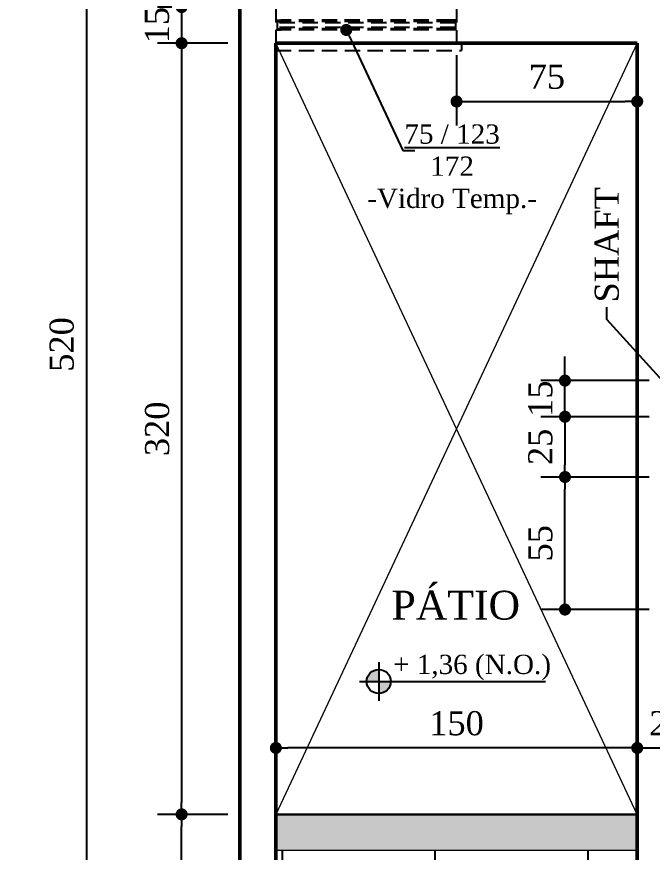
# Model space of a CAD drawing. Header units: millimetres. Extents: x 81693 to 98868, y 6565 to 11437.
# Drawn here: x 82171.2 to 82435, y 8225 to 8571.7 of the extents above; entities that cross this region are included whole.
import ezdxf
from ezdxf import colors
from ezdxf.entities.mleader import LeaderData, LeaderLine
from ezdxf.math import Vec2, Vec3

# ---------------------------------------------------------------- set-up
doc = ezdxf.new("R2010")
doc.units = ezdxf.units.MM
doc.linetypes.add('HIDDEN', pattern=[9.525, 6.35, -3.175])
for name, color, linetype, lineweight in [('Cotas', 12, 'Continuous', 5), ('Fachadas - Varanda', 3, 'Continuous', 30), ('Parede Baixa', 5, 'Continuous', 50), ('Pisos', 55, 'Continuous', 5), ('Pisos Externos', 15, 'Continuous', 9), ('Portas - Janelas', 2, 'Continuous', 20)]:
    doc.layers.add(name, color=color, linetype=linetype, lineweight=lineweight)
for name, color, linetype in [('Hachuria - Moveis', 1, 'Continuous'), ('Piso', 55, 'Continuous'), ('PN010', 1, 'Continuous'), ('PN060', 6, 'Continuous'), ('Portas-Cotas', 2, 'Continuous'), ('Projeção Janela - Viga', 1, 'HIDDEN'), ('Texto', 2, 'Continuous')]:
    doc.layers.add(name, color=color, linetype=linetype)
doc.styles.add('Valéria', font='romantic.ttf', dxfattribs={"height": 10})
doc.dimstyles.new('Cota - 50', dxfattribs={"dimtxt": 10, "dimasz": 5, "dimexe": 10, "dimexo": 20, "dimgap": 5, "dimtad": 1, "dimtxsty": 'Valéria', "dimblk": 'DOT', "dimcen": 0, "dimclrd": 12, "dimclre": 12, "dimclrt": 2, "dimazin": 2, "dimtfac": 1, "dimtix": 1, "dimtmove": 0, "dimatfit": 3, "dimldrblk": 'DOT', "dimfxl": 1, "dimarcsym": 0})

# ---------------------------------------------------------------- blocks, each defined once
blk = doc.blocks.new('_Dot')
at = {"color": 0, "linetype": 'ByBlock', "lineweight": -2}
blk.add_line((-0.5, 0), (-1, 0), dxfattribs=at)
at = {"color": 0, "linetype": 'ByBlock', "const_width": 0.5}
blk.add_lwpolyline([(-0.25, 0, 1), (0.25, 0, 1)], format="xyb", close=True, dxfattribs=at)
blk = doc.blocks.new('*D485')
at = {"layer": 'Cotas', "color": 12, "lineweight": -2, "transparency": 16777216}
for p, q in [((82278.79, 8245.7), (82278.79, 8278.27)), ((82428.79, 8245.7), (82428.79, 8278.27)), ((82423.79, 8268.27), (82283.79, 8268.27))]:
    blk.add_line(p, q, dxfattribs=at)
at = {"layer": 'Defpoints', "color": 0, "transparency": 16777216}
for p in [(82278.79, 8268.27), (82278.79, 8225.7), (82428.79, 8225.7)]:
    blk.add_point(p, dxfattribs=at)
at = {"layer": 'Cotas', "color": 12, "lineweight": -2, "transparency": 16777216, "xscale": 5, "yscale": 5, "zscale": 5, "rotation": 180}
blk.add_blockref('_Dot', (82278.79, 8268.27), dxfattribs=at)
at = {"layer": 'Cotas', "color": 12, "lineweight": -2, "transparency": 16777216, "xscale": 5, "yscale": 5, "zscale": 5}
blk.add_blockref('_Dot', (82428.79, 8268.27), dxfattribs=at)
at = {"layer": 'Cotas', "color": 2, "transparency": 16777216, "insert": (82353.79, 8278.46), "char_height": 10, "attachment_point": 5, "style": 'Valéria'}
blk.add_mtext('150', dxfattribs=at)
blk = doc.blocks.new('*D499')
at = {"layer": 'Cotas', "color": 12, "lineweight": -2, "transparency": 16777216}
for p, q in [((82239.67, 8580.7), (82239.67, 8585.7)), ((82258.79, 8575.7), (82229.67, 8575.7)), ((82239.67, 8575.7), (82239.67, 8560.7)), ((82258.79, 8560.7), (82229.67, 8560.7)), ((82239.67, 8555.7), (82239.67, 8550.7))]:
    blk.add_line(p, q, dxfattribs=at)
at = {"layer": 'Defpoints', "color": 0, "transparency": 16777216}
for p in [(82278.79, 8575.7), (82239.67, 8560.7), (82278.79, 8560.7)]:
    blk.add_point(p, dxfattribs=at)
at = {"layer": 'Cotas', "color": 12, "lineweight": -2, "transparency": 16777216, "xscale": 5, "yscale": 5, "zscale": 5}
for p, rotation in [((82239.67, 8575.7), 270), ((82239.67, 8560.7), 90)]:
    blk.add_blockref('_Dot', p, dxfattribs=dict(at, rotation=rotation))
at = {"layer": 'Cotas', "color": 2, "transparency": 16777216, "insert": (82229.47, 8568.2), "char_height": 10, "attachment_point": 5, "rotation": 90, "style": 'Valéria'}
blk.add_mtext('15', dxfattribs=at)
blk = doc.blocks.new('*D500')
at = {"layer": 'Cotas', "color": 12, "lineweight": -2, "transparency": 16777216}
for p, q in [((82258.79, 8560.7), (82229.67, 8560.7)), ((82239.67, 8555.7), (82239.67, 8245.7)), ((82258.79, 8240.7), (82229.67, 8240.7))]:
    blk.add_line(p, q, dxfattribs=at)
at = {"layer": 'Defpoints', "color": 0, "transparency": 16777216}
for p in [(82278.79, 8560.7), (82239.67, 8240.7), (82278.79, 8240.7)]:
    blk.add_point(p, dxfattribs=at)
at = {"layer": 'Cotas', "color": 12, "lineweight": -2, "transparency": 16777216, "xscale": 5, "yscale": 5, "zscale": 5}
for p, rotation in [((82239.67, 8560.7), 90), ((82239.67, 8240.7), 270)]:
    blk.add_blockref('_Dot', p, dxfattribs=dict(at, rotation=rotation))
at = {"layer": 'Cotas', "color": 2, "transparency": 16777216, "insert": (82229.56, 8400.7), "char_height": 10, "attachment_point": 5, "rotation": 90, "style": 'Valéria'}
blk.add_mtext('320', dxfattribs=at)
blk = doc.blocks.new('*D501')
at = {"layer": 'Cotas', "color": 12, "lineweight": -2, "transparency": 16777216}
for p, q in [((82258.79, 8240.7), (82229.67, 8240.7)), ((82239.67, 8065.7), (82239.67, 8235.7)), ((82258.79, 8060.7), (82229.67, 8060.7))]:
    blk.add_line(p, q, dxfattribs=at)
at = {"layer": 'Defpoints', "color": 0, "transparency": 16777216}
for p in [(82239.67, 8240.7), (82278.79, 8240.7), (82278.79, 8060.7)]:
    blk.add_point(p, dxfattribs=at)
at = {"layer": 'Cotas', "color": 12, "lineweight": -2, "transparency": 16777216, "xscale": 5, "yscale": 5, "zscale": 5}
for p, rotation in [((82239.67, 8240.7), 90), ((82239.67, 8060.7), 270)]:
    blk.add_blockref('_Dot', p, dxfattribs=dict(at, rotation=rotation))
at = {"layer": 'Cotas', "color": 2, "transparency": 16777216, "insert": (82229.56, 8150.7), "char_height": 10, "attachment_point": 5, "rotation": 90, "style": 'Valéria'}
blk.add_mtext('180', dxfattribs=at)
blk = doc.blocks.new('*D440')
at = {"layer": 'Defpoints', "color": 0, "transparency": 16777216}
for p in [(82138.79, 8695.7), (82159.8, 8175.7), (82200.12, 8175.7)]:
    blk.add_point(p, dxfattribs=at)
at = {"layer": 'Parede Baixa', "color": 12, "lineweight": -2, "transparency": 16777216}
for p, q in [((82158.79, 8695.7), (82210.12, 8695.7)), ((82200.12, 8690.7), (82200.12, 8180.7)), ((82179.8, 8175.7), (82210.12, 8175.7))]:
    blk.add_line(p, q, dxfattribs=at)
at = {"layer": 'Parede Baixa', "color": 12, "lineweight": -2, "transparency": 16777216, "xscale": 5, "yscale": 5, "zscale": 5}
for p, rotation in [((82200.12, 8695.7), 90), ((82200.12, 8175.7), 270)]:
    blk.add_blockref('_Dot', p, dxfattribs=dict(at, rotation=rotation))
at = {"layer": 'Parede Baixa', "color": 2, "transparency": 16777216, "insert": (82189.93, 8435.7), "char_height": 10, "attachment_point": 5, "rotation": 90, "style": 'Valéria'}
blk.add_mtext('520', dxfattribs=at)
blk = doc.blocks.new('*D456')
at = {"layer": 'Cotas', "color": 12, "lineweight": -2, "transparency": 16777216}
for p, q in [((82433.79, 8405.7), (82388.8, 8405.7)), ((82398.8, 8400.7), (82398.8, 8385.7)), ((82433.79, 8380.7), (82388.8, 8380.7))]:
    blk.add_line(p, q, dxfattribs=at)
at = {"layer": 'Defpoints', "color": 0, "transparency": 16777216}
for p in [(82453.79, 8405.7), (82398.8, 8380.7), (82453.79, 8380.7)]:
    blk.add_point(p, dxfattribs=at)
at = {"layer": 'Cotas', "color": 12, "lineweight": -2, "transparency": 16777216, "xscale": 5, "yscale": 5, "zscale": 5}
for p, rotation in [((82398.8, 8405.7), 90), ((82398.8, 8380.7), 270)]:
    blk.add_blockref('_Dot', p, dxfattribs=dict(at, rotation=rotation))
at = {"layer": 'Cotas', "color": 2, "transparency": 16777216, "insert": (82388.61, 8393.2), "char_height": 10, "attachment_point": 5, "rotation": 90, "style": 'Valéria'}
blk.add_mtext('25', dxfattribs=at)
blk = doc.blocks.new('*D410')
at = {"layer": 'Defpoints', "color": 0, "transparency": 16777216}
for p in [(82398.8, 8420.7), (82453.79, 8420.7), (82453.79, 8405.7)]:
    blk.add_point(p, dxfattribs=at)
at = {"layer": 'Piso', "color": 12, "lineweight": -2, "transparency": 16777216}
for p, q in [((82398.8, 8425.7), (82398.8, 8430.7)), ((82433.79, 8420.7), (82388.8, 8420.7)), ((82398.8, 8405.7), (82398.8, 8420.7)), ((82433.79, 8405.7), (82388.8, 8405.7)), ((82398.8, 8400.7), (82398.8, 8395.7))]:
    blk.add_line(p, q, dxfattribs=at)
at = {"layer": 'Piso', "color": 12, "lineweight": -2, "transparency": 16777216, "xscale": 5, "yscale": 5, "zscale": 5}
for p, rotation in [((82398.8, 8420.7), 270), ((82398.8, 8405.7), 90)]:
    blk.add_blockref('_Dot', p, dxfattribs=dict(at, rotation=rotation))
at = {"layer": 'Piso', "color": 2, "transparency": 16777216, "insert": (82388.61, 8413.2), "char_height": 10, "attachment_point": 5, "rotation": 90, "style": 'Valéria'}
blk.add_mtext('15', dxfattribs=at)
blk = doc.blocks.new('*D412')
at = {"layer": 'Defpoints', "color": 0, "transparency": 16777216}
for p in [(82398.8, 8380.7), (82453.79, 8380.7), (82453.79, 8325.7)]:
    blk.add_point(p, dxfattribs=at)
at = {"layer": 'Piso', "color": 12, "lineweight": -2, "transparency": 16777216}
for p, q in [((82433.79, 8380.7), (82388.8, 8380.7)), ((82398.8, 8330.7), (82398.8, 8375.7)), ((82433.79, 8325.7), (82388.8, 8325.7))]:
    blk.add_line(p, q, dxfattribs=at)
at = {"layer": 'Piso', "color": 12, "lineweight": -2, "transparency": 16777216, "xscale": 5, "yscale": 5, "zscale": 5}
for p, rotation in [((82398.8, 8380.7), 90), ((82398.8, 8325.7), 270)]:
    blk.add_blockref('_Dot', p, dxfattribs=dict(at, rotation=rotation))
at = {"layer": 'Piso', "color": 2, "transparency": 16777216, "insert": (82388.61, 8353.2), "char_height": 10, "attachment_point": 5, "rotation": 90, "style": 'Valéria'}
blk.add_mtext('55', dxfattribs=at)
blk = doc.blocks.new('*D406')
at = {"layer": 'Defpoints', "color": 0, "transparency": 16777216}
for p in [(82453.79, 8268.27), (82428.79, 8240.7), (82453.79, 8240.7)]:
    blk.add_point(p, dxfattribs=at)
at = {"layer": 'Piso', "color": 12, "lineweight": -2, "transparency": 16777216}
for p, q in [((82428.79, 8260.7), (82428.79, 8278.27)), ((82453.79, 8260.7), (82453.79, 8278.27)), ((82433.79, 8268.27), (82448.79, 8268.27))]:
    blk.add_line(p, q, dxfattribs=at)
at = {"layer": 'Piso', "color": 12, "lineweight": -2, "transparency": 16777216, "xscale": 5, "yscale": 5, "zscale": 5, "rotation": 180}
blk.add_blockref('_Dot', (82428.79, 8268.27), dxfattribs=at)
at = {"layer": 'Piso', "color": 12, "lineweight": -2, "transparency": 16777216, "xscale": 5, "yscale": 5, "zscale": 5}
blk.add_blockref('_Dot', (82453.79, 8268.27), dxfattribs=at)
at = {"layer": 'Piso', "color": 2, "transparency": 16777216, "insert": (82441.29, 8278.46), "char_height": 10, "attachment_point": 5, "style": 'Valéria'}
blk.add_mtext('25', dxfattribs=at)
blk = doc.blocks.new('*D385')
at = {"layer": 'Defpoints', "color": 0, "transparency": 16777216}
for p in [(82353.79, 8575.7), (82428.79, 8575.7), (82428.79, 8536.52)]:
    blk.add_point(p, dxfattribs=at)
at = {"layer": 'Piso', "color": 12, "lineweight": -2, "transparency": 16777216}
for p, q in [((82353.79, 8555.7), (82353.79, 8526.52)), ((82428.79, 8555.7), (82428.79, 8526.52)), ((82358.79, 8536.52), (82423.79, 8536.52))]:
    blk.add_line(p, q, dxfattribs=at)
at = {"layer": 'Piso', "color": 12, "lineweight": -2, "transparency": 16777216, "xscale": 5, "yscale": 5, "zscale": 5, "rotation": 180}
blk.add_blockref('_Dot', (82353.79, 8536.52), dxfattribs=at)
at = {"layer": 'Piso', "color": 12, "lineweight": -2, "transparency": 16777216, "xscale": 5, "yscale": 5, "zscale": 5}
blk.add_blockref('_Dot', (82428.79, 8536.52), dxfattribs=at)
at = {"layer": 'Piso', "color": 2, "transparency": 16777216, "insert": (82391.29, 8546.71), "char_height": 10, "attachment_point": 5, "style": 'Valéria'}
blk.add_mtext('75', dxfattribs=at)

msp = doc.modelspace()

# ---------------------------------------------------------------- hatches: boundary and pattern name
at = {"layer": 'Piso'}
h = msp.add_hatch(dxfattribs=at)
h.set_pattern_fill('ANSI37', color=256, scale=20, angle=45)
h.set_pattern_definition([(90, (18908.436, 2902.52), (-63.5, 1e-14), []), (180, (18908.436, 2902.52), (-1e-14, -63.5), [])])
h.paths.add_polyline_path([(82278.7927, 8165.365), (82278.7927, 8081.1965), (82349.2913, 8081.1965), (82349.2913, 8086.1965, -1), (82351.2913, 8086.1965), (82351.2913, 8081.1965), (82356.2912, 8081.1965, 0.38687519)])
h.paths.add_polyline_path([(82277.938, 8081.098), (82350.9558, 8081.098), (82350.9558, 8111.7568), (82277.938, 8111.7568)], flags=9)
h.paths.add_polyline_path([(82327.4652, 8123.5059), (82327.4652, 8227.139), (82284.3639, 8227.139), (82284.3639, 8123.5059)], flags=9)
edge = h.paths.add_edge_path()
edge.add_line((82428.7927, 8225.6965), (82278.7927, 8225.6965))
edge.add_line((82278.7927, 8225.6965), (82278.7927, 8165.365))
edge.add_arc((82271.2927, 8080.6965), 85, 0.337036, 84.937907, ccw=False)
edge.add_line((82356.2912, 8081.1965), (82356.2913, 8081.1965))
edge.add_line((82356.2913, 8081.1965), (82356.2913, 8080.1965))
edge.add_line((82356.2913, 8080.1965), (82351.2913, 8080.1965))
edge.add_line((82351.2913, 8080.1965), (82351.2913, 8075.1965))
edge.add_arc((82350.2913, 8075.1965), 1, -180, 0, ccw=False)
edge.add_line((82349.2913, 8075.1965), (82349.2913, 8080.1965))
edge.add_line((82349.2913, 8080.1965), (82278.7927, 8080.1965))
edge.add_line((82278.7927, 8080.1965), (82278.7927, 8060.6965))
edge.add_line((82278.7927, 8060.6965), (82373.7927, 8060.6965))
edge.add_line((82373.7927, 8060.6965), (82373.7927, 8110.6965))
edge.add_line((82373.7927, 8110.6965), (82428.7927, 8110.6965))
edge.add_line((82428.7927, 8110.6965), (82428.7927, 8225.6965))
h.paths.add_polyline_path([(82361.7927, 8115.6965), (82361.7927, 8185.6965), (82426.7927, 8185.6965), (82426.7927, 8115.6965)])
at = {"layer": 'Pisos Externos'}
h = msp.add_hatch(dxfattribs=at)
h.set_pattern_fill('AR-SAND', color=256, scale=0.05, angle=135)
h.set_pattern_definition([(172.5, (18908.4363, 2902.5188), (-1.673767446, -1.786906744), [0, -1.9304, 0, -2.159, 0, -2.06375]), (142.5, (18908.4363, 2902.5188), (-4.12366426, -0.94505464), [0, -1.0414, 0, -1.7399, 0, -0.66675]), (102.5, (18909.5409, 2901.4142), (-2.80166156, 2.79149913), [0, -0.635, 0, -2.286, 0, -2.9845]), (92.5, (18909.541, 2901.4142), (-3.4877539, 1.91140555), [0, -0.3175, 0, -1.4986, 0, -1.7145])])
h.paths.add_polyline_path([(82428.7927, 8240.6965), (82278.7927, 8240.6965), (82278.7927, 8225.6965), (82428.7927, 8225.6965)])
at = {"layer": 'Portas - Janelas'}
h = msp.add_hatch(color=256, dxfattribs=at)
edge = h.paths.add_edge_path()
edge.add_arc((82321.4776, 8295.8474), 5, 90, 180)
edge.add_line((82316.4776, 8295.8474), (82321.4776, 8295.8474))
edge.add_line((82321.4776, 8295.8474), (82321.4776, 8300.8474))
edge = h.paths.add_edge_path()
edge.add_arc((82321.4776, 8295.8474), 5, 270, 360)
edge.add_line((82326.4776, 8295.8474), (82321.4776, 8295.8474))
edge.add_line((82321.4776, 8295.8474), (82321.4776, 8290.8474))

# ---------------------------------------------------------------- linework, layer by layer
at = {"layer": 'Fachadas - Varanda'}
msp.add_line((82428.7927, 8240.6965), (82278.7927, 8240.6965), dxfattribs=at)
at = {"layer": 'Hachuria - Moveis'}
msp.add_circle((82321.4776, 8295.8474), 5, dxfattribs=at)
at = {"layer": 'Parede Baixa'}
for p, q in [((82263.7927, 8165.6965), (82263.7927, 8845.6965)), ((82278.7927, 8560.6965), (82428.7927, 8560.6965)), ((82278.7927, 8165.6965), (82278.7927, 8560.6965)), ((82428.7927, 8060.6965), (82428.7927, 8560.6965))]:
    msp.add_line(p, q, dxfattribs=at)
at = {"layer": 'Pisos'}
for p, q in [((82428.7927, 8240.6965), (82278.7927, 8560.6965)), ((82428.7927, 8560.6965), (82278.7927, 8240.6965)), ((82428.7927, 8225.6965), (82278.7927, 8225.6965))]:
    msp.add_line(p, q, dxfattribs=at)
at = {"layer": 'PN010'}
for p, q in [((82321.4776, 8303.8474), (82321.4776, 8287.8474)), ((82313.4776, 8295.8474), (82390.7073, 8295.8474))]:
    msp.add_line(p, q, dxfattribs=at)
at = {"layer": 'Projeção Janela - Viga'}
for p, q in [((82278.7927, 8575.6965), (82278.7927, 8560.6965)), ((82353.7927, 8575.6965), (82353.7927, 8560.6965)), ((82278.7927, 8570.1965), (82280.7927, 8570.1965)), ((82279.2927, 8569.6965), (82279.2927, 8566.6965)), ((82279.2927, 8569.6965), (82280.7927, 8569.6965)), ((82353.2927, 8569.1965), (82279.2927, 8569.1965)), ((82280.7927, 8569.6965), (82280.7927, 8570.1965)), ((82351.7927, 8570.1965), (82280.7927, 8570.1965)), ((82351.7927, 8569.6965), (82280.7927, 8569.6965)), ((82353.7927, 8570.1965), (82351.7927, 8570.1965)), ((82351.7927, 8569.6965), (82351.7927, 8570.1965)), ((82353.2927, 8569.6965), (82351.7927, 8569.6965)), ((82353.2927, 8569.6965), (82353.2927, 8566.6965)), ((82278.7927, 8566.1965), (82280.7927, 8566.1965)), ((82353.2927, 8567.1965), (82279.2927, 8567.1965)), ((82279.2927, 8566.6965), (82280.7927, 8566.6965)), ((82280.7927, 8566.6965), (82280.7927, 8566.1965)), ((82351.7927, 8566.6965), (82280.7927, 8566.6965)), ((82351.7927, 8566.1965), (82280.7927, 8566.1965)), ((82353.2927, 8566.6965), (82351.7927, 8566.6965)), ((82351.7927, 8566.6965), (82351.7927, 8566.1965)), ((82353.7927, 8566.1965), (82351.7927, 8566.1965)), ((82355.7927, 8560.6965), (82355.7927, 8557.6965)), ((82278.7927, 8557.6965), (82355.7927, 8557.6965))]:
    msp.add_line(p, q, dxfattribs=at)

# ---------------------------------------------------------------- texts
at = {"layer": 'Portas-Cotas', "insert": (82276.9378, 8527.0067), "char_height": 8, "attachment_point": 1, "style": 'Valéria'}
msp.add_mtext_dynamic_manual_height_columns('\\pxqc;{\\L75 / 123\\P}172\\P-Vidro Temp.-', width=150, gutter_width=50, heights=[0], dxfattribs=at)
at = {"layer": 'Portas-Cotas', "insert": (82353.4795, 8333.5225), "char_height": 12, "attachment_point": 2, "style": 'Valéria'}
msp.add_mtext('PÁTIO', dxfattribs=at)
at = {"layer": 'Texto', "insert": (82327.4411, 8306.954), "char_height": 8, "attachment_point": 1, "style": 'Valéria'}
msp.add_mtext('+ 1,36 (N.O.)', dxfattribs=at)

# ---------------------------------------------------------------- dimensions: what is measured, and where the dimension line sits
at = {"layer": 'Cotas'}
for base, p1, p2, picture, middle in [((82239.666, 8560.6965), (82278.7927, 8575.6965), (82278.7927, 8560.6965), '*D499', (82229.4737, 8568.1965)), ((82239.666, 8240.6965), (82278.7927, 8560.6965), (82278.7927, 8240.6965), '*D500', (82229.555, 8400.6965)), ((82398.7994, 8380.6965), (82453.7927, 8405.6965), (82453.7927, 8380.6965), '*D456', (82388.6071, 8393.1965)), ((82239.666, 8240.6965), (82278.7927, 8060.6965), (82278.7927, 8240.6965), '*D501', (82229.555, 8150.6965))]:
    dim = msp.add_linear_dim(base=base, p1=p1, p2=p2, angle=90, dimstyle='Cota - 50', dxfattribs=at)
    dim.commit()
    dim.dimension.update_dxf_attribs({"geometry": picture, "text_midpoint": middle})
dim = msp.add_linear_dim(base=(82278.7927, 8268.2707), p1=(82428.7927, 8225.6965), p2=(82278.7927, 8225.6965), dimstyle='Cota - 50', dxfattribs=at)
dim.commit()
dim.dimension.update_dxf_attribs({"geometry": '*D485', "text_midpoint": (82353.7927, 8278.463)})
at = {"layer": 'Parede Baixa'}
dim = msp.add_linear_dim(base=(82200.1215, 8175.6965), p1=(82138.7927, 8695.6965), p2=(82159.8049, 8175.6965), angle=90, dimstyle='Cota - 50', dxfattribs=at)
dim.commit()
dim.dimension.update_dxf_attribs({"geometry": '*D440', "text_midpoint": (82189.9292, 8435.6965)})
at = {"layer": 'Piso'}
dim = msp.add_aligned_dim(p1=(82353.7927, 8575.6965), p2=(82428.7927, 8575.6965), distance=-39.1746, dimstyle='Cota - 50', override={"dimfxl": 25.4}, dxfattribs=at)
dim.commit()
dim.dimension.update_dxf_attribs({"geometry": '*D385', "text_midpoint": (82391.2927, 8546.7142)})
for base, p1, p2, picture, middle in [((82398.7994, 8420.6965), (82453.7927, 8405.6965), (82453.7927, 8420.6965), '*D410', (82388.6071, 8413.1965)), ((82398.7994, 8380.6965), (82453.7927, 8325.6965), (82453.7927, 8380.6965), '*D412', (82388.6071, 8353.1965))]:
    dim = msp.add_linear_dim(base=base, p1=p1, p2=p2, angle=90, dimstyle='Cota - 50', dxfattribs=at)
    dim.commit()
    dim.dimension.update_dxf_attribs({"geometry": picture, "text_midpoint": middle})
dim = msp.add_linear_dim(base=(82453.7927, 8268.2707), p1=(82428.7927, 8240.6965), p2=(82453.7927, 8240.6965), dimstyle='Cota - 50', override={"dimfxl": 25.4}, dxfattribs=at)
dim.commit()
dim.dimension.update_dxf_attribs({"geometry": '*D406', "text_midpoint": (82441.2927, 8278.463)})

# ---------------------------------------------------------------- leaders
at = {"layer": 'Parede Baixa'}
ml = msp.add_multileader_mtext('Standard', dxfattribs=at)
ml.set_content('', color=2, style='Valéria')
ml.set_leader_properties(color=15)
ml.set_arrow_properties(name='DOT')
ml.build(insert=Vec2(0, 0))
ml.multileader.update_dxf_attribs({"dogleg_length": 5, "arrow_head_size": 5})
ctx = ml.context
ctx.base_point, ctx.char_height, ctx.arrow_head_size, ctx.plane_origin = Vec3(82336.4394, 8516.2256), 10, 5, Vec3(82308.0155, 8566.1965)
notes = []
notes.append((ctx, [(0, (1, 1, 0), (82331.4394, 8516.2256), (1, 0), 5, [(0, [(82308.0155, 8566.1965)], 0, [])])]))
ctx.mtext.insert, ctx.mtext.flow_direction = Vec3(82338.4394, 8521.2256), 5
at = {"layer": 'PN060'}
ml = msp.add_multileader_mtext('Standard', dxfattribs=at)
ml.set_content('SHAFT', color=2, style='Valéria')
ml.set_leader_properties(color=15)
ml.set_arrow_properties(name='DOT')
ml.build(insert=Vec2(0, 0))
ml.multileader.update_dxf_attribs({"dogleg_length": 5, "arrow_head_size": 5})
ctx = ml.context
ctx.base_point, ctx.char_height, ctx.arrow_head_size, ctx.plane_origin, ctx.plane_x_axis, ctx.plane_y_axis = Vec3(82416.2274, 8451.1092), 10, 5, Vec3(82454.6167, 8495.7353), Vec3(0, 1), Vec3(-1, 0)
notes.append((ctx, [(1, (1, 1, 0), (82416.2274, 8446.1092), (0, 1), 5, [(0, [(82459.8782, 8397.844)], 0, [])])]))
ctx.mtext.insert, ctx.mtext.text_direction, ctx.mtext.rotation, ctx.mtext.flow_direction = Vec3(82411.1238, 8453.1092), Vec3(0, 1), 1.57079633, 5
for ctx, leaders in notes:
    for number, flags, end, landing, length, lines in leaders:
        leader = LeaderData()
        leader.index, (leader.has_last_leader_line, leader.has_dogleg_vector, leader.attachment_direction) = number, flags
        leader.last_leader_point, leader.dogleg_vector, leader.dogleg_length = Vec3(end), Vec3(landing), length
        for number, points, colour, breaks in lines:
            line = LeaderLine()
            line.index, line.vertices, line.color, line.breaks = number, Vec3.list(points), colors.encode_raw_color(colour), breaks
            leader.lines.append(line)
        ctx.leaders.append(leader)

doc.saveas('drawing.dxf')
